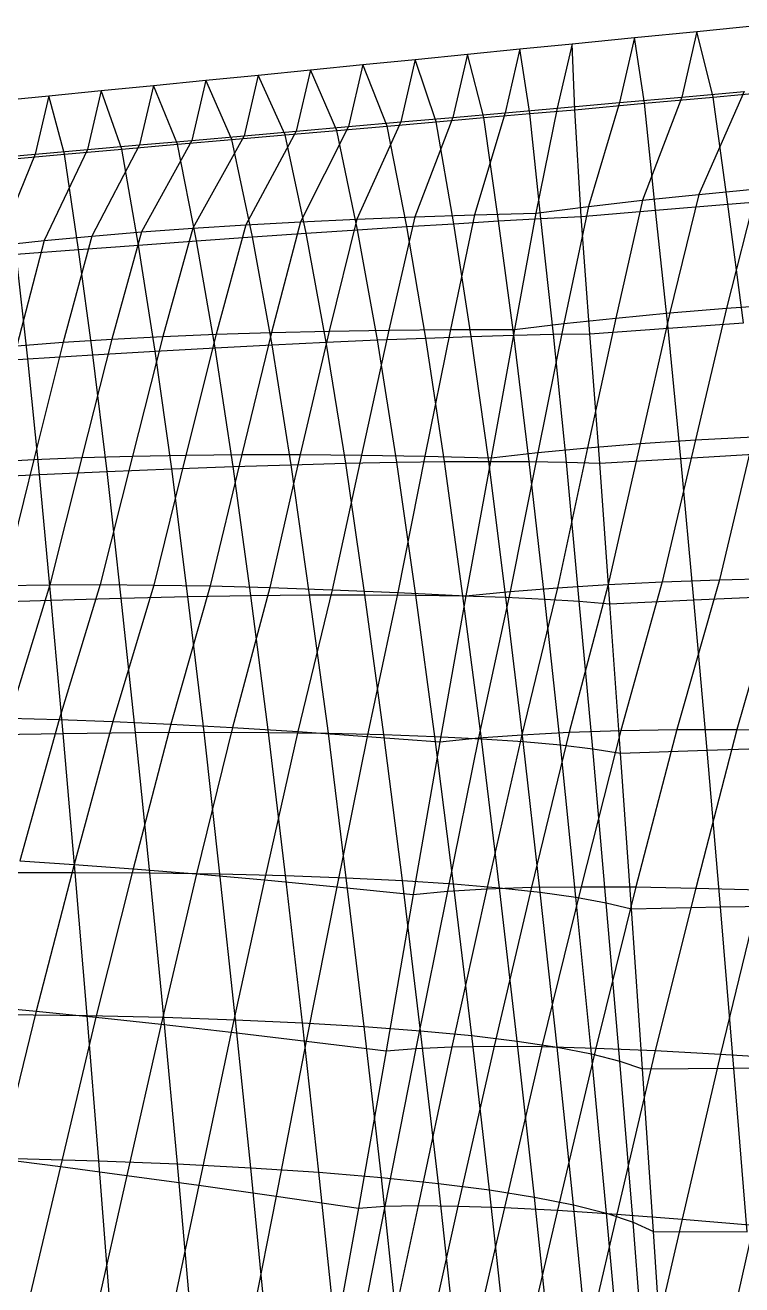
# Model space of a CAD drawing. Extents: x -429 to 429, y -1 to 209.
# Drawn here: x -407.08 to -399.83, y 180.64 to 193.38 of the extents above; entities that cross this region are included whole.
import ezdxf

# ---------------------------------------------------------------- set-up
doc = ezdxf.new("R2010")
doc.units = 0

msp = doc.modelspace()

# ---------------------------------------------------------------- linework, layer by layer
at = {"layer": 'default', "color": 5, "linetype": 'CONTINUOUS'}
for p, q in [((-400.914, 193.258, 211.259), (-400.283, 193.32, 210.088)), ((-400.283, 193.32, 210.088), (-400.434, 192.656, 210.062)), ((-400.283, 193.32, 210.088), (-399.652, 193.383, 208.916)), ((-402.075, 193.143, 213.569), (-401.545, 193.195, 212.43)), ((-401.545, 193.195, 212.43), (-401.695, 192.543, 212.407)), ((-401.545, 193.195, 212.43), (-401.695, 192.543, 212.407)), ((-401.545, 193.195, 212.43), (-400.914, 193.258, 211.259)), ((-400.914, 193.258, 211.259), (-401.064, 192.6, 211.234)), ((-403.134, 193.037, 215.847), (-402.604, 193.09, 214.708)), ((-402.604, 193.09, 214.708), (-402.752, 192.45, 214.686)), ((-402.604, 193.09, 214.708), (-402.075, 193.143, 213.569)), ((-402.075, 193.143, 213.569), (-402.223, 192.497, 213.546)), ((-404.722, 192.879, 219.263), (-404.192, 192.932, 218.124)), ((-404.192, 192.932, 218.124), (-404.337, 192.311, 218.105)), ((-404.192, 192.932, 218.124), (-403.663, 192.985, 216.986)), ((-403.663, 192.985, 216.986), (-403.808, 192.358, 216.966)), ((-403.663, 192.985, 216.986), (-403.134, 193.037, 215.847)), ((-403.134, 193.037, 215.847), (-403.28, 192.404, 215.826)), ((-405.781, 192.774, 221.541), (-405.251, 192.826, 220.402)), ((-405.251, 192.826, 220.402), (-405.394, 192.218, 220.385)), ((-405.251, 192.826, 220.402), (-404.722, 192.879, 219.263)), ((-404.722, 192.879, 219.263), (-404.865, 192.265, 219.245)), ((-407.369, 192.616, 224.958), (-406.84, 192.668, 223.819)), ((-406.84, 192.668, 223.819), (-406.979, 192.079, 223.804)), ((-406.84, 192.668, 223.819), (-406.31, 192.721, 222.68)), ((-406.31, 192.721, 222.68), (-406.451, 192.126, 222.664)), ((-406.31, 192.721, 222.68), (-405.781, 192.774, 221.541)), ((-405.781, 192.774, 221.541), (-405.922, 192.172, 221.525)), ((-400.434, 192.656, 210.062), (-399.804, 192.713, 208.89)), ((-399.804, 192.713, 208.89), (-400.263, 191.671, 208.736)), ((-402.223, 192.497, 213.546), (-401.695, 192.543, 212.407)), ((-401.695, 192.543, 212.407), (-401.912, 191.483, 212.381)), ((-401.695, 192.543, 212.407), (-401.912, 191.483, 212.381)), ((-401.695, 192.543, 212.407), (-401.064, 192.6, 211.234)), ((-401.064, 192.6, 211.234), (-401.38, 191.549, 211.158)), ((-401.064, 192.6, 211.234), (-400.434, 192.656, 210.062)), ((-400.434, 192.656, 210.062), (-400.831, 191.612, 209.943)), ((-403.28, 192.404, 215.826), (-402.752, 192.45, 214.686)), ((-402.752, 192.45, 214.686), (-403.137, 191.446, 214.58)), ((-402.752, 192.45, 214.686), (-402.223, 192.497, 213.546)), ((-402.223, 192.497, 213.546), (-402.533, 191.466, 213.476)), ((-404.865, 192.265, 219.245), (-404.337, 192.311, 218.105)), ((-404.337, 192.311, 218.105), (-404.848, 191.364, 217.946)), ((-404.337, 192.311, 218.105), (-403.808, 192.358, 216.966)), ((-403.808, 192.358, 216.966), (-404.294, 191.394, 216.815)), ((-403.808, 192.358, 216.966), (-403.28, 192.404, 215.826)), ((-403.28, 192.404, 215.826), (-403.724, 191.422, 215.693)), ((-406.451, 192.126, 222.664), (-405.922, 192.172, 221.525)), ((-405.922, 192.172, 221.525), (-406.405, 191.25, 221.385)), ((-405.922, 192.172, 221.525), (-405.394, 192.218, 220.385)), ((-405.394, 192.218, 220.385), (-405.903, 191.291, 220.231)), ((-405.394, 192.218, 220.385), (-404.865, 192.265, 219.245)), ((-404.865, 192.265, 219.245), (-405.384, 191.329, 219.084)), ((-407.508, 192.033, 224.944), (-406.979, 192.079, 223.804)), ((-406.979, 192.079, 223.804), (-407.356, 191.156, 223.715)), ((-406.979, 192.079, 223.804), (-406.451, 192.126, 222.664)), ((-406.451, 192.126, 222.664), (-406.889, 191.205, 222.546)), ((-400.831, 191.612, 209.943), (-400.263, 191.671, 208.736)), ((-400.263, 191.671, 208.736), (-400.555, 190.472, 208.679)), ((-400.263, 191.671, 208.736), (-399.677, 191.727, 207.538)), ((-399.677, 191.727, 207.538), (-399.983, 190.519, 207.472)), ((-401.912, 191.483, 212.381), (-401.38, 191.549, 211.158)), ((-401.38, 191.549, 211.158), (-401.628, 190.365, 211.125)), ((-401.38, 191.549, 211.158), (-400.831, 191.612, 209.943)), ((-400.831, 191.612, 209.943), (-401.103, 190.42, 209.897)), ((-404.848, 191.364, 217.946), (-404.294, 191.394, 216.815)), ((-404.294, 191.394, 216.815), (-404.588, 190.274, 216.763)), ((-404.294, 191.394, 216.815), (-403.724, 191.422, 215.693)), ((-403.724, 191.422, 215.693), (-404.005, 190.289, 215.645)), ((-403.724, 191.422, 215.693), (-403.137, 191.446, 214.58)), ((-403.137, 191.446, 214.58), (-403.401, 190.298, 214.539)), ((-403.137, 191.446, 214.58), (-402.533, 191.466, 213.476)), ((-402.533, 191.466, 213.476), (-402.776, 190.304, 213.445)), ((-402.533, 191.466, 213.476), (-401.912, 191.483, 212.381)), ((-401.912, 191.483, 212.381), (-402.129, 190.305, 212.363)), ((-401.912, 191.483, 212.381), (-402.129, 190.305, 212.363)), ((-406.405, 191.25, 221.385), (-405.903, 191.291, 220.231)), ((-405.903, 191.291, 220.231), (-406.202, 190.206, 220.181)), ((-405.903, 191.291, 220.231), (-405.384, 191.329, 219.084)), ((-405.384, 191.329, 219.084), (-405.686, 190.233, 219.031)), ((-405.384, 191.329, 219.084), (-404.848, 191.364, 217.946)), ((-404.848, 191.364, 217.946), (-405.148, 190.256, 217.892)), ((-407.356, 191.156, 223.715), (-406.889, 191.205, 222.546)), ((-406.889, 191.205, 222.546), (-407.165, 190.14, 222.509)), ((-406.889, 191.205, 222.546), (-406.405, 191.25, 221.385)), ((-406.405, 191.25, 221.385), (-406.695, 190.175, 221.341)), ((-400.555, 190.472, 208.679), (-399.983, 190.519, 207.472)), ((-399.983, 190.519, 207.472), (-400.297, 189.187, 207.412)), ((-399.983, 190.519, 207.472), (-399.388, 190.562, 206.276)), ((-401.628, 190.365, 211.125), (-401.103, 190.42, 209.897)), ((-401.103, 190.42, 209.897), (-401.388, 189.107, 209.855)), ((-401.103, 190.42, 209.897), (-400.555, 190.472, 208.679)), ((-400.555, 190.472, 208.679), (-400.857, 189.15, 208.627)), ((-405.686, 190.233, 219.031), (-405.148, 190.256, 217.892)), ((-405.148, 190.256, 217.892), (-405.454, 189.035, 217.843)), ((-405.148, 190.256, 217.892), (-404.588, 190.274, 216.763)), ((-404.588, 190.274, 216.763), (-404.888, 189.04, 216.715)), ((-404.588, 190.274, 216.763), (-404.005, 190.289, 215.645)), ((-404.005, 190.289, 215.645), (-404.296, 189.039, 215.601)), ((-404.005, 190.289, 215.645), (-403.401, 190.298, 214.539)), ((-403.401, 190.298, 214.539), (-403.677, 189.033, 214.501)), ((-403.401, 190.298, 214.539), (-402.776, 190.304, 213.445)), ((-402.776, 190.304, 213.445), (-403.034, 189.023, 213.416)), ((-402.776, 190.304, 213.445), (-402.129, 190.305, 212.363)), ((-402.129, 190.305, 212.363), (-402.364, 189.007, 212.346)), ((-402.129, 190.305, 212.363), (-402.364, 189.007, 212.346)), ((-402.129, 190.305, 212.363), (-401.628, 190.365, 211.125)), ((-401.628, 190.365, 211.125), (-401.891, 189.06, 211.095)), ((-407.165, 190.14, 222.509), (-406.695, 190.175, 221.341)), ((-406.695, 190.175, 221.341), (-406.991, 188.991, 221.302)), ((-406.695, 190.175, 221.341), (-406.202, 190.206, 220.181)), ((-406.202, 190.206, 220.181), (-406.506, 189.011, 220.137)), ((-406.202, 190.206, 220.181), (-405.686, 190.233, 219.031)), ((-405.686, 190.233, 219.031), (-405.993, 189.025, 218.984)), ((-400.297, 189.187, 207.412), (-399.71, 189.22, 206.21)), ((-399.71, 189.22, 206.21), (-400.052, 187.774, 206.141)), ((-401.891, 189.06, 211.095), (-401.388, 189.107, 209.855)), ((-401.388, 189.107, 209.855), (-401.693, 187.693, 209.811)), ((-401.388, 189.107, 209.855), (-400.857, 189.15, 208.627)), ((-400.857, 189.15, 208.627), (-401.179, 187.726, 208.573)), ((-400.857, 189.15, 208.627), (-400.297, 189.187, 207.412)), ((-400.297, 189.187, 207.412), (-400.632, 187.753, 207.349)), ((-407.448, 188.966, 222.478), (-406.991, 188.991, 221.302)), ((-406.991, 188.991, 221.302), (-407.306, 187.715, 221.263)), ((-406.991, 188.991, 221.302), (-406.506, 189.011, 220.137)), ((-406.506, 189.011, 220.137), (-406.829, 187.722, 220.092)), ((-406.506, 189.011, 220.137), (-405.993, 189.025, 218.984)), ((-405.993, 189.025, 218.984), (-406.32, 187.724, 218.935)), ((-405.993, 189.025, 218.984), (-405.454, 189.035, 217.843)), ((-405.454, 189.035, 217.843), (-405.779, 187.72, 217.793)), ((-405.454, 189.035, 217.843), (-404.888, 189.04, 216.715)), ((-404.888, 189.04, 216.715), (-405.208, 187.71, 216.666)), ((-404.888, 189.04, 216.715), (-404.296, 189.039, 215.601)), ((-404.296, 189.039, 215.601), (-404.605, 187.694, 215.555)), ((-404.296, 189.039, 215.601), (-403.677, 189.033, 214.501)), ((-403.677, 189.033, 214.501), (-403.973, 187.672, 214.461)), ((-403.677, 189.033, 214.501), (-403.034, 189.023, 213.416)), ((-403.034, 189.023, 213.416), (-403.31, 187.644, 213.385)), ((-403.034, 189.023, 213.416), (-402.364, 189.007, 212.346)), ((-402.364, 189.007, 212.346), (-402.619, 187.61, 212.327)), ((-402.364, 189.007, 212.346), (-402.619, 187.61, 212.327)), ((-402.364, 189.007, 212.346), (-401.891, 189.06, 211.095)), ((-401.891, 189.06, 211.095), (-402.173, 187.655, 211.063)), ((-407.306, 187.715, 221.263), (-406.829, 187.722, 220.092)), ((-406.829, 187.722, 220.092), (-407.241, 186.372, 220.015)), ((-406.829, 187.722, 220.092), (-406.32, 187.724, 218.935)), ((-406.32, 187.724, 218.935), (-406.737, 186.36, 218.851)), ((-406.32, 187.724, 218.935), (-405.779, 187.72, 217.793)), ((-405.779, 187.72, 217.793), (-406.192, 186.34, 217.706)), ((-405.779, 187.72, 217.793), (-405.208, 187.71, 216.666)), ((-405.208, 187.71, 216.666), (-405.607, 186.314, 216.581)), ((-405.208, 187.71, 216.666), (-404.605, 187.694, 215.555)), ((-404.605, 187.694, 215.555), (-404.982, 186.279, 215.478)), ((-404.605, 187.694, 215.555), (-403.973, 187.672, 214.461)), ((-402.173, 187.655, 211.063), (-401.693, 187.693, 209.811)), ((-401.693, 187.693, 209.811), (-402.055, 186.205, 209.749)), ((-401.693, 187.693, 209.811), (-401.179, 187.726, 208.573)), ((-401.179, 187.726, 208.573), (-401.575, 186.23, 208.492)), ((-401.179, 187.726, 208.573), (-400.632, 187.753, 207.349)), ((-400.632, 187.753, 207.349), (-401.051, 186.247, 207.253)), ((-400.632, 187.753, 207.349), (-400.052, 187.774, 206.141)), ((-400.052, 187.774, 206.141), (-400.485, 186.257, 206.033)), ((-400.052, 187.774, 206.141), (-399.44, 187.789, 204.949)), ((-399.44, 187.789, 204.949), (-399.877, 186.259, 204.833)), ((-403.973, 187.672, 214.461), (-404.32, 186.238, 214.397)), ((-403.973, 187.672, 214.461), (-403.31, 187.644, 213.385)), ((-403.31, 187.644, 213.385), (-403.619, 186.189, 213.341)), ((-403.31, 187.644, 213.385), (-402.619, 187.61, 212.327)), ((-402.619, 187.61, 212.327), (-402.882, 186.133, 212.31)), ((-402.619, 187.61, 212.327), (-402.882, 186.133, 212.31)), ((-402.619, 187.61, 212.327), (-402.173, 187.655, 211.063)), ((-402.173, 187.655, 211.063), (-402.491, 186.173, 211.023)), ((-407.241, 186.372, 220.015), (-406.737, 186.36, 218.851)), ((-406.737, 186.36, 218.851), (-407.133, 184.929, 218.781)), ((-406.737, 186.36, 218.851), (-406.192, 186.34, 217.706)), ((-406.192, 186.34, 217.706), (-406.585, 184.893, 217.633)), ((-406.192, 186.34, 217.706), (-405.607, 186.314, 216.581)), ((-405.607, 186.314, 216.581), (-405.988, 184.85, 216.509)), ((-405.607, 186.314, 216.581), (-404.982, 186.279, 215.478)), ((-404.982, 186.279, 215.478), (-405.346, 184.797, 215.411)), ((-404.982, 186.279, 215.478), (-404.32, 186.238, 214.397)), ((-404.32, 186.238, 214.397), (-404.658, 184.736, 214.342)), ((-404.32, 186.238, 214.397), (-403.619, 186.189, 213.341)), ((-403.619, 186.189, 213.341), (-403.926, 184.667, 213.302)), ((-403.619, 186.189, 213.341), (-402.882, 186.133, 212.31)), ((-402.882, 186.133, 212.31), (-402.491, 186.173, 211.023)), ((-402.491, 186.173, 211.023), (-402.807, 184.622, 210.988)), ((-402.491, 186.173, 211.023), (-402.055, 186.205, 209.749)), ((-402.055, 186.205, 209.749), (-402.408, 184.646, 209.697)), ((-402.055, 186.205, 209.749), (-401.575, 186.23, 208.492)), ((-401.575, 186.23, 208.492), (-401.957, 184.662, 208.424)), ((-401.575, 186.23, 208.492), (-401.051, 186.247, 207.253)), ((-401.051, 186.247, 207.253), (-401.453, 184.668, 207.171)), ((-401.051, 186.247, 207.253), (-400.485, 186.257, 206.033)), ((-400.485, 186.257, 206.033), (-400.899, 184.666, 205.94)), ((-400.485, 186.257, 206.033), (-399.877, 186.259, 204.833)), ((-399.877, 186.259, 204.833), (-400.293, 184.655, 204.733)), ((-399.877, 186.259, 204.833), (-399.227, 186.254, 203.656)), ((-402.882, 186.133, 212.31), (-403.152, 184.589, 212.295)), ((-402.882, 186.133, 212.31), (-403.152, 184.589, 212.295)), ((-407.133, 184.929, 218.781), (-406.585, 184.893, 217.633)), ((-406.585, 184.893, 217.633), (-406.97, 183.41, 217.565)), ((-406.585, 184.893, 217.633), (-405.988, 184.85, 216.509)), ((-405.988, 184.85, 216.509), (-406.364, 183.348, 216.441)), ((-405.988, 184.85, 216.509), (-405.346, 184.797, 215.411)), ((-405.346, 184.797, 215.411), (-405.705, 183.277, 215.349)), ((-405.346, 184.797, 215.411), (-404.658, 184.736, 214.342)), ((-404.658, 184.736, 214.342), (-404.995, 183.196, 214.289)), ((-404.658, 184.736, 214.342), (-403.926, 184.667, 213.302)), ((-403.926, 184.667, 213.302), (-404.235, 183.106, 213.265)), ((-403.926, 184.667, 213.302), (-403.152, 184.589, 212.295)), ((-402.807, 184.622, 210.988), (-402.408, 184.646, 209.697)), ((-402.408, 184.646, 209.697), (-402.761, 183.049, 209.65)), ((-402.408, 184.646, 209.697), (-401.957, 184.662, 208.424)), ((-401.957, 184.662, 208.424), (-402.335, 183.054, 208.362)), ((-401.957, 184.662, 208.424), (-401.453, 184.668, 207.171)), ((-401.453, 184.668, 207.171), (-401.85, 183.05, 207.095)), ((-401.453, 184.668, 207.171), (-400.899, 184.666, 205.94)), ((-400.899, 184.666, 205.94), (-401.305, 183.035, 205.854)), ((-400.899, 184.666, 205.94), (-400.293, 184.655, 204.733)), ((-400.293, 184.655, 204.733), (-400.703, 183.01, 204.64)), ((-400.293, 184.655, 204.733), (-399.639, 184.635, 203.553)), ((-399.639, 184.635, 203.553), (-400.044, 182.975, 203.456)), ((-403.152, 184.589, 212.295), (-403.428, 183.007, 212.279)), ((-403.152, 184.589, 212.295), (-403.428, 183.007, 212.279)), ((-403.152, 184.589, 212.295), (-402.807, 184.622, 210.988)), ((-402.807, 184.622, 210.988), (-403.125, 183.033, 210.956)), ((-407.522, 183.461, 218.716), (-406.97, 183.41, 217.565)), ((-406.97, 183.41, 217.565), (-407.338, 181.917, 217.506)), ((-406.97, 183.41, 217.565), (-406.364, 183.348, 216.441)), ((-406.364, 183.348, 216.441), (-406.724, 181.838, 216.382)), ((-406.364, 183.348, 216.441), (-405.705, 183.277, 215.349)), ((-405.705, 183.277, 215.349), (-406.052, 181.748, 215.293)), ((-405.705, 183.277, 215.349), (-404.995, 183.196, 214.289)), ((-404.995, 183.196, 214.289), (-405.323, 181.648, 214.241)), ((-404.995, 183.196, 214.289), (-404.235, 183.106, 213.265)), ((-404.235, 183.106, 213.265), (-404.541, 181.537, 213.23)), ((-404.235, 183.106, 213.265), (-403.428, 183.007, 212.279)), ((-403.428, 183.007, 212.279), (-403.708, 181.416, 212.262)), ((-403.428, 183.007, 212.279), (-403.708, 181.416, 212.262)), ((-403.125, 183.033, 210.956), (-403.44, 181.435, 210.926)), ((-403.428, 183.007, 212.279), (-403.125, 183.033, 210.956)), ((-403.125, 183.033, 210.956), (-402.761, 183.049, 209.65)), ((-402.761, 183.049, 209.65), (-403.104, 181.442, 209.606)), ((-402.761, 183.049, 209.65), (-402.335, 183.054, 208.362)), ((-402.335, 183.054, 208.362), (-402.7, 181.438, 208.306)), ((-402.335, 183.054, 208.362), (-401.85, 183.05, 207.095)), ((-401.85, 183.05, 207.095), (-402.229, 181.422, 207.028)), ((-401.85, 183.05, 207.095), (-401.305, 183.035, 205.854)), ((-401.305, 183.035, 205.854), (-401.693, 181.395, 205.778)), ((-401.305, 183.035, 205.854), (-400.703, 183.01, 204.64)), ((-400.703, 183.01, 204.64), (-401.094, 181.356, 204.557)), ((-400.703, 183.01, 204.64), (-400.044, 182.975, 203.456)), ((-400.044, 182.975, 203.456), (-400.432, 181.306, 203.369)), ((-400.044, 182.975, 203.456), (-399.331, 182.93, 202.305)), ((-407.338, 181.917, 217.506), (-406.724, 181.838, 216.382)), ((-406.724, 181.838, 216.382), (-407.077, 180.339, 216.325)), ((-406.724, 181.838, 216.382), (-406.052, 181.748, 215.293)), ((-406.052, 181.748, 215.293), (-406.394, 180.231, 215.239)), ((-406.052, 181.748, 215.293), (-405.323, 181.648, 214.241)), ((-405.323, 181.648, 214.241), (-405.65, 180.11, 214.194)), ((-405.323, 181.648, 214.241), (-404.541, 181.537, 213.23)), ((-404.541, 181.537, 213.23), (-404.849, 179.978, 213.194)), ((-404.541, 181.537, 213.23), (-403.708, 181.416, 212.262)), ((-403.708, 181.416, 212.262), (-403.993, 179.836, 212.242)), ((-403.708, 181.416, 212.262), (-403.993, 179.836, 212.242)), ((-403.44, 181.435, 210.926), (-403.756, 179.848, 210.895)), ((-403.708, 181.416, 212.262), (-403.44, 181.435, 210.926)), ((-403.104, 181.442, 209.606), (-403.445, 179.848, 209.563)), ((-403.44, 181.435, 210.926), (-403.104, 181.442, 209.606)), ((-403.104, 181.442, 209.606), (-402.7, 181.438, 208.306)), ((-402.7, 181.438, 208.306), (-403.06, 179.835, 208.251)), ((-402.7, 181.438, 208.306), (-402.229, 181.422, 207.028)), ((-402.229, 181.422, 207.028), (-402.602, 179.808, 206.964)), ((-402.229, 181.422, 207.028), (-401.693, 181.395, 205.778)), ((-401.693, 181.395, 205.778), (-402.074, 179.768, 205.704)), ((-401.693, 181.395, 205.778), (-401.094, 181.356, 204.557)), ((-401.094, 181.356, 204.557), (-401.477, 179.715, 204.477)), ((-401.094, 181.356, 204.557), (-400.432, 181.306, 203.369)), ((-400.432, 181.306, 203.369), (-400.812, 179.65, 203.286)), ((-400.432, 181.306, 203.369), (-399.71, 181.245, 202.219)), ((-399.71, 181.245, 202.219), (-400.082, 179.572, 202.135))]:
    msp.add_line(p, q, dxfattribs=at)
at = {"layer": 'default', "color": 3, "linetype": 'CONTINUOUS'}
for p, q in [((-400.914, 193.258, 211.259), (-400.283, 193.32, 210.088)), ((-400.283, 193.32, 210.088), (-399.652, 193.383, 208.916)), ((-400.118, 192.656, 210.225), (-400.283, 193.32, 210.088)), ((-402.075, 193.143, 213.569), (-401.545, 193.195, 212.43)), ((-401.545, 193.195, 212.43), (-400.914, 193.258, 211.259)), ((-401.519, 192.528, 212.492), (-401.545, 193.195, 212.43)), ((-401.519, 192.528, 212.492), (-401.545, 193.195, 212.43)), ((-400.812, 192.593, 211.363), (-400.914, 193.258, 211.259)), ((-403.134, 193.037, 215.847), (-402.604, 193.09, 214.708)), ((-402.604, 193.09, 214.708), (-402.075, 193.143, 213.569)), ((-402.44, 192.448, 214.826), (-402.604, 193.09, 214.708)), ((-401.973, 192.489, 213.661), (-402.075, 193.143, 213.569)), ((-404.722, 192.879, 219.263), (-404.192, 192.932, 218.124)), ((-404.192, 192.932, 218.124), (-403.663, 192.985, 216.986)), ((-403.927, 192.319, 218.286), (-404.192, 192.932, 218.124)), ((-403.663, 192.985, 216.986), (-403.134, 193.037, 215.847)), ((-403.418, 192.363, 217.138), (-403.663, 192.985, 216.986)), ((-402.922, 192.406, 215.985), (-403.134, 193.037, 215.847)), ((-405.781, 192.774, 221.541), (-405.251, 192.826, 220.402)), ((-405.251, 192.826, 220.402), (-404.722, 192.879, 219.263)), ((-404.988, 192.226, 220.564), (-405.251, 192.826, 220.402)), ((-404.45, 192.273, 219.428), (-404.722, 192.879, 219.263)), ((-407.369, 192.616, 224.958), (-406.84, 192.668, 223.819)), ((-406.84, 192.668, 223.819), (-406.31, 192.721, 222.68)), ((-406.681, 192.077, 223.935), (-406.84, 192.668, 223.819)), ((-406.31, 192.721, 222.68), (-405.781, 192.774, 221.541)), ((-406.103, 192.128, 222.818), (-406.31, 192.721, 222.68)), ((-405.538, 192.178, 221.694), (-405.781, 192.774, 221.541)), ((-400.118, 192.656, 210.225), (-399.438, 192.717, 209.08)), ((-401.519, 192.528, 212.492), (-400.812, 192.593, 211.363)), ((-400.812, 192.593, 211.363), (-400.118, 192.656, 210.225)), ((-400.701, 191.512, 211.501), (-400.812, 192.593, 211.363)), ((-399.968, 191.571, 210.386), (-400.118, 192.656, 210.225)), ((-403.418, 192.363, 217.138), (-402.922, 192.406, 215.985)), ((-402.922, 192.406, 215.985), (-402.44, 192.448, 214.826)), ((-402.743, 191.375, 216.137), (-402.922, 192.406, 215.985)), ((-402.44, 192.448, 214.826), (-401.973, 192.489, 213.661)), ((-402.291, 191.403, 214.967), (-402.44, 192.448, 214.826)), ((-401.973, 192.489, 213.661), (-401.519, 192.528, 212.492)), ((-401.861, 191.427, 213.788), (-401.973, 192.489, 213.661)), ((-401.455, 191.449, 212.602), (-401.519, 192.528, 212.492)), ((-401.455, 191.449, 212.602), (-401.519, 192.528, 212.492)), ((-404.45, 192.273, 219.428), (-403.927, 192.319, 218.286)), ((-403.927, 192.319, 218.286), (-403.418, 192.363, 217.138)), ((-403.717, 191.313, 218.452), (-403.927, 192.319, 218.286)), ((-403.219, 191.346, 217.299), (-403.418, 192.363, 217.138)), ((-406.103, 192.128, 222.818), (-405.538, 192.178, 221.694)), ((-405.538, 192.178, 221.694), (-404.988, 192.226, 220.564)), ((-405.345, 191.201, 221.855), (-405.538, 192.178, 221.694)), ((-404.988, 192.226, 220.564), (-404.45, 192.273, 219.428)), ((-404.78, 191.241, 220.731), (-404.988, 192.226, 220.564)), ((-404.237, 191.278, 219.596), (-404.45, 192.273, 219.428)), ((-407.272, 192.025, 225.045), (-406.681, 192.077, 223.935)), ((-406.681, 192.077, 223.935), (-406.103, 192.128, 222.818)), ((-406.54, 191.114, 224.071), (-406.681, 192.077, 223.935)), ((-405.932, 191.159, 222.969), (-406.103, 192.128, 222.818)), ((-400.701, 191.512, 211.501), (-399.968, 191.571, 210.386)), ((-399.968, 191.571, 210.386), (-399.257, 191.628, 209.258)), ((-399.811, 190.373, 210.56), (-399.968, 191.571, 210.386)), ((-402.743, 191.375, 216.137), (-402.291, 191.403, 214.967)), ((-402.291, 191.403, 214.967), (-401.861, 191.427, 213.788)), ((-402.135, 190.247, 215.119), (-402.291, 191.403, 214.967)), ((-401.861, 191.427, 213.788), (-401.455, 191.449, 212.602)), ((-401.734, 190.256, 213.931), (-401.861, 191.427, 213.788)), ((-401.455, 191.449, 212.602), (-400.701, 191.512, 211.501)), ((-401.364, 190.261, 212.734), (-401.455, 191.449, 212.602)), ((-401.364, 190.261, 212.734), (-401.455, 191.449, 212.602)), ((-400.574, 190.319, 211.656), (-400.701, 191.512, 211.501)), ((-404.78, 191.241, 220.731), (-404.237, 191.278, 219.596)), ((-404.237, 191.278, 219.596), (-403.717, 191.313, 218.452)), ((-404.035, 190.176, 219.768), (-404.237, 191.278, 219.596)), ((-403.717, 191.313, 218.452), (-403.219, 191.346, 217.299)), ((-403.516, 190.199, 218.623), (-403.717, 191.313, 218.452)), ((-403.219, 191.346, 217.299), (-402.743, 191.375, 216.137)), ((-403.026, 190.218, 217.466), (-403.219, 191.346, 217.299)), ((-402.566, 190.234, 216.298), (-402.743, 191.375, 216.137)), ((-406.54, 191.114, 224.071), (-405.932, 191.159, 222.969)), ((-405.932, 191.159, 222.969), (-405.345, 191.201, 221.855)), ((-405.763, 190.085, 223.126), (-405.932, 191.159, 222.969)), ((-405.345, 191.201, 221.855), (-404.78, 191.241, 220.731)), ((-405.159, 190.119, 222.021), (-405.345, 191.201, 221.855)), ((-404.582, 190.149, 220.901), (-404.78, 191.241, 220.731)), ((-407.17, 191.066, 225.163), (-406.54, 191.114, 224.071)), ((-407.054, 190.008, 225.293), (-407.17, 191.066, 225.163)), ((-406.395, 190.048, 224.217), (-406.54, 191.114, 224.071)), ((-400.574, 190.319, 211.656), (-399.811, 190.373, 210.56)), ((-402.566, 190.234, 216.298), (-402.135, 190.247, 215.119)), ((-402.135, 190.247, 215.119), (-401.734, 190.256, 213.931)), ((-401.978, 188.968, 215.281), (-402.135, 190.247, 215.119)), ((-401.734, 190.256, 213.931), (-401.364, 190.261, 212.734)), ((-401.603, 188.962, 214.084), (-401.734, 190.256, 213.931)), ((-401.364, 190.261, 212.734), (-400.574, 190.319, 211.656)), ((-401.265, 188.951, 212.878), (-401.364, 190.261, 212.734)), ((-401.265, 188.951, 212.878), (-401.364, 190.261, 212.734)), ((-400.443, 189.001, 211.822), (-400.574, 190.319, 211.656)), ((-405.763, 190.085, 223.126), (-405.159, 190.119, 222.021)), ((-405.159, 190.119, 222.021), (-404.582, 190.149, 220.901)), ((-404.976, 188.919, 222.194), (-405.159, 190.119, 222.021)), ((-404.582, 190.149, 220.901), (-404.035, 190.176, 219.768)), ((-404.389, 188.937, 221.079), (-404.582, 190.149, 220.901)), ((-404.035, 190.176, 219.768), (-403.516, 190.199, 218.623)), ((-403.836, 188.952, 219.947), (-404.035, 190.176, 219.768)), ((-403.516, 190.199, 218.623), (-403.026, 190.218, 217.466)), ((-403.318, 188.962, 218.8), (-403.516, 190.199, 218.623)), ((-403.026, 190.218, 217.466), (-402.566, 190.234, 216.298)), ((-402.836, 188.968, 217.64), (-403.026, 190.218, 217.466)), ((-402.389, 188.97, 216.466), (-402.566, 190.234, 216.298)), ((-407.74, 189.964, 226.353), (-407.054, 190.008, 225.293)), ((-407.054, 190.008, 225.293), (-406.395, 190.048, 224.217)), ((-406.936, 188.838, 225.433), (-407.054, 190.008, 225.293)), ((-406.395, 190.048, 224.217), (-405.763, 190.085, 223.126)), ((-406.25, 188.869, 224.372), (-406.395, 190.048, 224.217)), ((-405.596, 188.896, 223.292), (-405.763, 190.085, 223.126)), ((-403.318, 188.962, 218.8), (-402.836, 188.968, 217.64)), ((-402.836, 188.968, 217.64), (-402.389, 188.97, 216.466)), ((-402.65, 187.609, 217.819), (-402.836, 188.968, 217.64)), ((-402.389, 188.97, 216.466), (-401.978, 188.968, 215.281)), ((-402.215, 187.596, 216.641), (-402.389, 188.97, 216.466)), ((-401.978, 188.968, 215.281), (-401.603, 188.962, 214.084)), ((-401.822, 187.578, 215.449), (-401.978, 188.968, 215.281)), ((-401.265, 188.951, 212.878), (-400.443, 189.001, 211.822)), ((-400.443, 189.001, 211.822), (-399.654, 189.047, 210.743)), ((-400.313, 187.57, 211.997), (-400.443, 189.001, 211.822)), ((-407.654, 188.804, 226.473), (-406.936, 188.838, 225.433)), ((-406.936, 188.838, 225.433), (-406.25, 188.869, 224.372)), ((-406.818, 187.568, 225.58), (-406.936, 188.838, 225.433)), ((-406.25, 188.869, 224.372), (-405.596, 188.896, 223.292)), ((-406.107, 187.588, 224.533), (-406.25, 188.869, 224.372)), ((-405.596, 188.896, 223.292), (-404.976, 188.919, 222.194)), ((-405.433, 187.603, 223.464), (-405.596, 188.896, 223.292)), ((-404.976, 188.919, 222.194), (-404.389, 188.937, 221.079)), ((-404.798, 187.614, 222.373), (-404.976, 188.919, 222.194)), ((-404.389, 188.937, 221.079), (-403.836, 188.952, 219.947)), ((-404.201, 187.62, 221.261), (-404.389, 188.937, 221.079)), ((-403.836, 188.952, 219.947), (-403.318, 188.962, 218.8)), ((-403.643, 187.621, 220.131), (-403.836, 188.952, 219.947)), ((-403.126, 187.617, 218.983), (-403.318, 188.962, 218.8)), ((-401.603, 188.962, 214.084), (-401.265, 188.951, 212.878)), ((-401.472, 187.556, 214.245), (-401.603, 188.962, 214.084)), ((-401.164, 187.529, 213.032), (-401.265, 188.951, 212.878)), ((-401.164, 187.529, 213.032), (-401.265, 188.951, 212.878)), ((-407.565, 187.544, 226.602), (-406.818, 187.568, 225.58)), ((-406.818, 187.568, 225.58), (-406.107, 187.588, 224.533)), ((-406.696, 186.219, 225.735), (-406.818, 187.568, 225.58)), ((-406.107, 187.588, 224.533), (-405.433, 187.603, 223.464)), ((-405.962, 186.227, 224.702), (-406.107, 187.588, 224.533)), ((-405.433, 187.603, 223.464), (-404.798, 187.614, 222.373)), ((-405.269, 186.23, 223.642), (-405.433, 187.603, 223.464)), ((-404.798, 187.614, 222.373), (-404.201, 187.62, 221.261)), ((-404.619, 186.227, 222.558), (-404.798, 187.614, 222.373)), ((-404.201, 187.62, 221.261), (-403.643, 187.621, 220.131)), ((-404.012, 186.22, 221.45), (-404.201, 187.62, 221.261)), ((-403.643, 187.621, 220.131), (-403.126, 187.617, 218.983)), ((-403.45, 186.207, 220.321), (-403.643, 187.621, 220.131)), ((-403.126, 187.617, 218.983), (-402.65, 187.609, 217.819)), ((-402.934, 186.188, 219.172), (-403.126, 187.617, 218.983)), ((-402.65, 187.609, 217.819), (-402.215, 187.596, 216.641)), ((-402.463, 186.164, 218.005), (-402.65, 187.609, 217.819)), ((-402.215, 187.596, 216.641), (-401.822, 187.578, 215.449)), ((-402.04, 186.136, 216.822), (-402.215, 187.596, 216.641)), ((-401.822, 187.578, 215.449), (-401.472, 187.556, 214.245)), ((-401.663, 186.102, 215.625), (-401.822, 187.578, 215.449)), ((-401.164, 187.529, 213.032), (-400.313, 187.57, 211.997)), ((-400.313, 187.57, 211.997), (-399.498, 187.606, 210.934)), ((-400.178, 186.049, 212.181), (-400.313, 187.57, 211.997)), ((-401.472, 187.556, 214.245), (-401.164, 187.529, 213.032)), ((-401.335, 186.062, 214.415), (-401.472, 187.556, 214.245)), ((-401.056, 186.018, 213.195), (-401.164, 187.529, 213.032)), ((-401.056, 186.018, 213.195), (-401.164, 187.529, 213.032)), ((-407.47, 186.205, 226.74), (-406.696, 186.219, 225.735)), ((-406.696, 186.219, 225.735), (-405.962, 186.227, 224.702)), ((-406.573, 184.812, 225.894), (-406.696, 186.219, 225.735)), ((-405.962, 186.227, 224.702), (-405.269, 186.23, 223.642)), ((-405.818, 184.807, 224.874), (-405.962, 186.227, 224.702)), ((-405.269, 186.23, 223.642), (-404.619, 186.227, 222.558)), ((-405.109, 184.797, 223.824), (-405.269, 186.23, 223.642)), ((-404.619, 186.227, 222.558), (-404.012, 186.22, 221.45)), ((-404.445, 184.781, 222.746), (-404.619, 186.227, 222.558)), ((-404.012, 186.22, 221.45), (-403.45, 186.207, 220.321)), ((-403.83, 184.758, 221.642), (-404.012, 186.22, 221.45)), ((-403.45, 186.207, 220.321), (-402.934, 186.188, 219.172)), ((-403.263, 184.73, 220.513), (-403.45, 186.207, 220.321)), ((-402.934, 186.188, 219.172), (-402.463, 186.164, 218.005)), ((-402.747, 184.696, 219.364), (-402.934, 186.188, 219.172)), ((-402.463, 186.164, 218.005), (-402.04, 186.136, 216.822)), ((-402.281, 184.657, 218.194), (-402.463, 186.164, 218.005)), ((-402.04, 186.136, 216.822), (-401.663, 186.102, 215.625)), ((-401.867, 184.612, 217.007), (-402.04, 186.136, 216.822)), ((-401.663, 186.102, 215.625), (-401.335, 186.062, 214.415)), ((-401.506, 184.561, 215.805), (-401.663, 186.102, 215.625)), ((-401.335, 186.062, 214.415), (-401.056, 186.018, 213.195)), ((-401.199, 184.505, 214.59), (-401.335, 186.062, 214.415)), ((-401.056, 186.018, 213.195), (-400.178, 186.049, 212.181)), ((-400.178, 186.049, 212.181), (-399.34, 186.075, 211.134)), ((-400.042, 184.464, 212.369), (-400.178, 186.049, 212.181)), ((-400.945, 184.444, 213.365), (-401.056, 186.018, 213.195)), ((-400.945, 184.444, 213.365), (-401.056, 186.018, 213.195)), ((-407.372, 184.811, 226.882), (-406.573, 184.812, 225.894)), ((-406.573, 184.812, 225.894), (-405.818, 184.807, 224.874)), ((-406.452, 183.365, 226.056), (-406.573, 184.812, 225.894)), ((-405.818, 184.807, 224.874), (-405.109, 184.797, 223.824)), ((-405.677, 183.347, 225.049), (-405.818, 184.807, 224.874)), ((-405.109, 184.797, 223.824), (-404.445, 184.781, 222.746)), ((-404.95, 183.323, 224.008), (-405.109, 184.797, 223.824)), ((-404.445, 184.781, 222.746), (-403.83, 184.758, 221.642)), ((-404.274, 183.292, 222.936), (-404.445, 184.781, 222.746)), ((-403.83, 184.758, 221.642), (-403.263, 184.73, 220.513)), ((-403.649, 183.255, 221.835), (-403.83, 184.758, 221.642)), ((-403.263, 184.73, 220.513), (-402.747, 184.696, 219.364)), ((-403.078, 183.211, 220.708), (-403.263, 184.73, 220.513)), ((-402.747, 184.696, 219.364), (-402.281, 184.657, 218.194)), ((-402.561, 183.162, 219.557), (-402.747, 184.696, 219.364)), ((-402.281, 184.657, 218.194), (-401.867, 184.612, 217.007)), ((-402.101, 183.106, 218.385), (-402.281, 184.657, 218.194)), ((-401.867, 184.612, 217.007), (-401.506, 184.561, 215.805)), ((-401.696, 183.044, 217.194), (-401.867, 184.612, 217.007)), ((-401.506, 184.561, 215.805), (-401.199, 184.505, 214.59)), ((-401.35, 182.977, 215.988), (-401.506, 184.561, 215.805)), ((-401.199, 184.505, 214.59), (-400.945, 184.444, 213.365)), ((-401.062, 182.904, 214.768), (-401.199, 184.505, 214.59)), ((-400.945, 184.444, 213.365), (-400.042, 184.464, 212.369)), ((-400.833, 182.825, 213.538), (-400.945, 184.444, 213.365)), ((-400.833, 182.825, 213.538), (-400.945, 184.444, 213.365)), ((-400.042, 184.464, 212.369), (-399.183, 184.478, 211.337)), ((-399.907, 182.834, 212.561), (-400.042, 184.464, 212.369)), ((-407.274, 183.377, 227.028), (-406.452, 183.365, 226.056)), ((-406.452, 183.365, 226.056), (-405.677, 183.347, 225.049)), ((-406.333, 181.895, 226.219), (-406.452, 183.365, 226.056)), ((-405.677, 183.347, 225.049), (-404.95, 183.323, 224.008)), ((-405.538, 181.864, 225.224), (-405.677, 183.347, 225.049)), ((-404.95, 183.323, 224.008), (-404.274, 183.292, 222.936)), ((-404.795, 181.825, 224.192), (-404.95, 183.323, 224.008)), ((-404.274, 183.292, 222.936), (-403.649, 183.255, 221.835)), ((-404.107, 181.779, 223.126), (-404.274, 183.292, 222.936)), ((-403.649, 183.255, 221.835), (-403.078, 183.211, 220.708)), ((-403.474, 181.726, 222.028), (-403.649, 183.255, 221.835)), ((-403.078, 183.211, 220.708), (-402.561, 183.162, 219.557)), ((-402.898, 181.667, 220.902), (-403.078, 183.211, 220.708)), ((-402.561, 183.162, 219.557), (-402.101, 183.106, 218.385)), ((-402.381, 181.601, 219.75), (-402.561, 183.162, 219.557)), ((-402.101, 183.106, 218.385), (-401.696, 183.044, 217.194)), ((-401.925, 181.529, 218.576), (-402.101, 183.106, 218.385)), ((-401.696, 183.044, 217.194), (-401.35, 182.977, 215.988)), ((-401.53, 181.45, 217.381), (-401.696, 183.044, 217.194)), ((-401.35, 182.977, 215.988), (-401.062, 182.904, 214.768)), ((-401.197, 181.366, 216.171), (-401.35, 182.977, 215.988)), ((-401.062, 182.904, 214.768), (-400.833, 182.825, 213.538)), ((-400.928, 181.276, 214.947), (-401.062, 182.904, 214.768)), ((-400.833, 182.825, 213.538), (-399.907, 182.834, 212.561)), ((-400.722, 181.18, 213.713), (-400.833, 182.825, 213.538)), ((-400.722, 181.18, 213.713), (-400.833, 182.825, 213.538)), ((-399.907, 182.834, 212.561), (-399.027, 182.836, 211.544)), ((-399.774, 181.177, 212.754), (-399.907, 182.834, 212.561)), ((-407.177, 181.92, 227.175), (-406.333, 181.895, 226.219)), ((-406.333, 181.895, 226.219), (-405.538, 181.864, 225.224)), ((-406.219, 180.417, 226.38), (-406.333, 181.895, 226.219)), ((-405.538, 181.864, 225.224), (-404.795, 181.825, 224.192)), ((-405.407, 180.37, 225.397), (-405.538, 181.864, 225.224)), ((-404.795, 181.825, 224.192), (-404.107, 181.779, 223.126)), ((-404.65, 180.316, 224.373), (-404.795, 181.825, 224.192)), ((-404.107, 181.779, 223.126), (-403.474, 181.726, 222.028)), ((-403.95, 180.255, 223.312), (-404.107, 181.779, 223.126)), ((-403.474, 181.726, 222.028), (-402.898, 181.667, 220.902)), ((-403.309, 180.187, 222.218), (-403.474, 181.726, 222.028)), ((-402.898, 181.667, 220.902), (-402.381, 181.601, 219.75)), ((-402.729, 180.111, 221.092), (-402.898, 181.667, 220.902)), ((-402.381, 181.601, 219.75), (-401.925, 181.529, 218.576)), ((-402.212, 180.029, 219.94), (-402.381, 181.601, 219.75)), ((-401.925, 181.529, 218.576), (-401.53, 181.45, 217.381)), ((-401.759, 179.941, 218.763), (-401.925, 181.529, 218.576)), ((-401.53, 181.45, 217.381), (-401.197, 181.366, 216.171)), ((-401.372, 179.846, 217.566), (-401.53, 181.45, 217.381)), ((-401.197, 181.366, 216.171), (-400.928, 181.276, 214.947)), ((-401.051, 179.745, 216.352), (-401.197, 181.366, 216.171)), ((-400.928, 181.276, 214.947), (-400.722, 181.18, 213.713)), ((-400.799, 179.638, 215.124), (-400.928, 181.276, 214.947)), ((-400.722, 181.18, 213.713), (-399.774, 181.177, 212.754)), ((-400.614, 179.526, 213.887), (-400.722, 181.18, 213.713)), ((-400.614, 179.526, 213.887), (-400.722, 181.18, 213.713))]:
    msp.add_line(p, q, dxfattribs=at)

doc.saveas('drawing.dxf')
